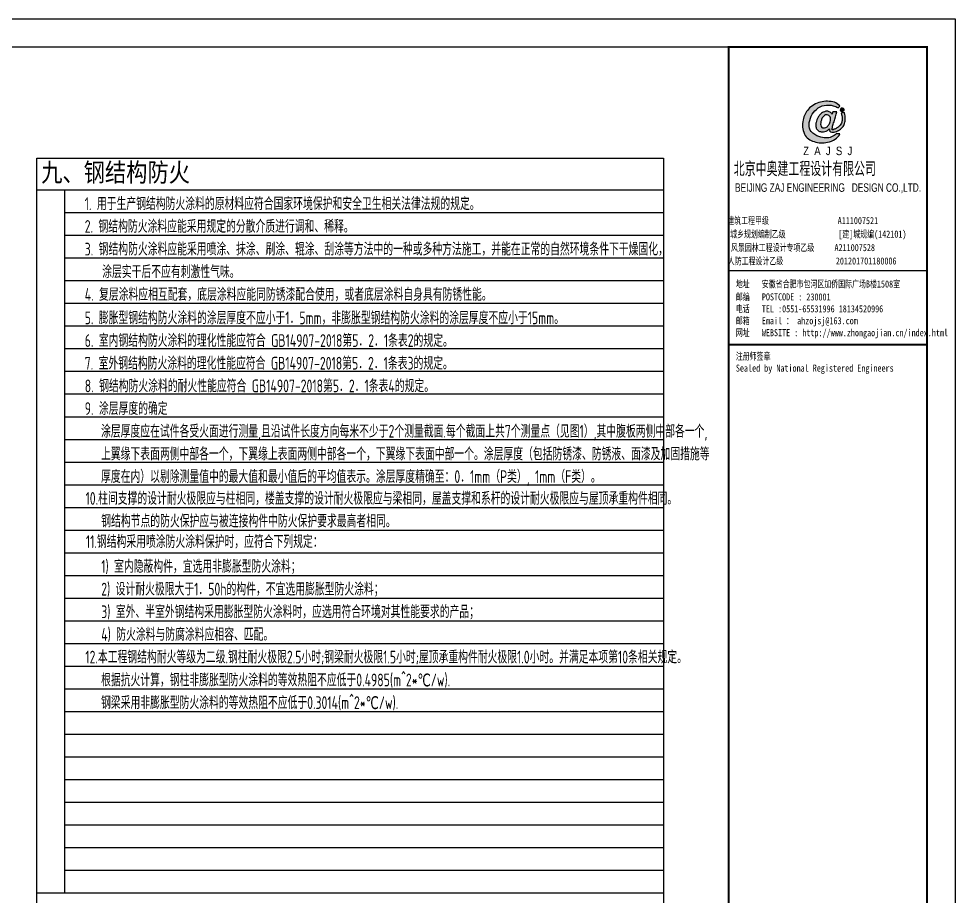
# Model space of a CAD drawing. Extents: x 180850 to 1399066, y 48356 to 327880.
# Drawn here: x 279121 to 302499, y 199479 to 221371 of the extents above; entities that cross this region are included whole.
import ezdxf
from ezdxf.enums import TextEntityAlignment as Align

# ---------------------------------------------------------------- set-up
doc = ezdxf.new("R2010")
doc.units = 0
doc.header["$LTSCALE"] = 1000
for name, color, linetype in [('BORDER', 7, 'Continuous'), ('NUM', 7, 'Continuous'), ('PUB_TITLE', 4, 'Continuous'), ('TEXT', 7, 'Continuous'), ('TK', 4, 'Continuous'), ('图签', 3, 'Continuous')]:
    doc.layers.add(name, color=color, linetype=linetype)
doc.styles.add('_gyy_title_Arial', font='arial.ttf', dxfattribs={"width": 0.7})
doc.styles.add('_gyy_title_ST', font='', dxfattribs={"width": 0.8})
doc.styles.add('HZ', font='txt.shx', dxfattribs={"width": 0.8, "bigfont": '000hztxt.shx'})
doc.styles.add('TSSD_Norm', font='tssdeng.shx', dxfattribs={"bigfont": 'hztxt.shx'})
doc.styles.get('_gyy_title_ST').set_extended_font_data('SimSun')

# ---------------------------------------------------------------- blocks, each defined once
blk = doc.blocks.new('dd')
at = {"layer": '图签'}
h = blk.add_hatch(color=5, dxfattribs=at)
h.set_gradient(color1=(0, 0, 255), color2=(36, 36, 255), one_color=1, tint=0.57)
h.paths.add_polyline_path([(452, 1270, -0.093206), (531, 1562, -0.136321), (716, 1807, -0.161039), (988, 1948, -0.108591), (1307, 1935, -0.049497), (1479, 1861, 0.062627), (1539, 1932, 0.094388), (1351, 2056, 0.136326), (854, 2062, 0.161722), (430, 1810, 0.133661), (243, 1435, 0.158414), (286, 937, 0.22517), (632, 669, 0.138663), (1107, 646, 0.074676), (1375, 753, 0.125344), (1543, 944, 0.006312), (1413, 948, -0.090385), (1244, 833, -0.096745), (1053, 797, -0.073845), (803, 850, -0.140868), (530, 1020, -0.160753)])
h = blk.add_hatch(color=5, dxfattribs=at)
h.set_gradient(color1=(0, 0, 255), color2=(36, 36, 255), one_color=1, tint=0.57)
h.paths.add_polyline_path([(1306, 1289, 0.011169), (1334, 1370, 0.005807), (1431, 1724, 0.01105), (1292, 1724, 0.016796), (1267, 1634, 0.125943), (1203, 1704, 0.083806), (1120, 1739, 0.082879), (1047, 1739, -0.008503), (952, 1710, 0.060057), (844, 1628, 0.086078), (774, 1532, 0.099424), (705, 1347, 0.12153), (690, 1225, 0.102644), (719, 1122, 0.056648), (797, 1042, 0.092914), (913, 1013, 0.194578), (1098, 1064, -0.002562), (1175, 1122, 0.064354), (1167, 1068, 0.172385), (1207, 1017, 0.105458), (1300, 1002, 0.086567), (1454, 1046, 0.047674), (1592, 1136, 0.166359), (1692, 1274, 0.096748), (1728, 1431, 0.03151), (1728, 1548, 0.041815), (1700, 1691, 0.007654), (1588, 1673, -0.009919), (1610, 1585, -0.068269), (1624, 1482, -0.105336), (1605, 1352, -0.14652), (1528, 1223, -0.070486), (1434, 1151, -0.077937), (1341, 1103, -0.127098), (1272, 1084, -0.114215), (1267, 1129, -0.007609)])
h.paths.add_polyline_path([(865, 1245, -0.099994), (863, 1328, -0.050974), (888, 1427, -0.120527), (938, 1529, -0.043888), (1002, 1595, -0.08446), (1063, 1619, -0.147309), (1127, 1607, -0.037474), (1177, 1572, -0.06931), (1209, 1507, -0.067662), (1213, 1431, -0.02676), (1211, 1413, 0.017209), (1183, 1329, -0.048815), (1120, 1223, -0.139096), (1046, 1163, -0.097991), (944, 1153, -0.085394), (909, 1169, -0.149141)], flags=16)
h = blk.add_hatch(color=1, dxfattribs=at)
h.set_gradient(color1=(255, 0, 0), color2=(255, 0, 0), tint=0.57)
h.paths.add_polyline_path([(1557, 1818, 0.386553), (1564, 1757, 0.170676), (1604, 1736, 0.082224), (1657, 1743, 0.087509), (1686, 1766, 0.264235), (1694, 1804, 0.244333), (1636, 1850, 0.30271)])
blk.add_lwpolyline([(1539, 1932, 0.094388), (1351, 2056, 0.136326), (854, 2062, 0.161722), (430, 1810, 0.133661), (243, 1435, 0.158414), (286, 937, 0.22517), (632, 669, 0.138663), (1107, 646, 0.074676), (1375, 753, 0.125344), (1543, 944, 0.006312), (1413, 948, -0.090385), (1244, 833, -0.096745), (1053, 797, -0.073845), (803, 850, -0.140868), (530, 1020, -0.160753), (452, 1270, -0.093206), (531, 1562, -0.136321), (716, 1807, -0.161039), (988, 1948, -0.108591), (1307, 1935, -0.049497), (1479, 1861, 0.062627)], format="xyb", close=True, dxfattribs=at)
for points in [[(1431, 1724, 0.011041), (1292, 1724, 0.016796), (1267, 1634, 0.125943), (1203, 1704, 0.083806), (1120, 1739, 0.082879), (1047, 1739, -0.008503), (952, 1710, 0.060057), (844, 1628, 0.086078), (774, 1532, 0.099424), (705, 1347, 0.12153), (690, 1225, 0.102644), (719, 1122, 0.056648), (797, 1042, 0.092914), (913, 1013, 0.194578), (1098, 1064, -0.002562), (1175, 1122, 0.064354), (1167, 1068, 0.172385), (1207, 1017, 0.105458), (1300, 1002, 0.086567), (1454, 1046, 0.047674), (1592, 1136, 0.166359), (1692, 1274, 0.096748), (1728, 1431, 0.03151), (1728, 1548, 0.041815), (1700, 1691, 0.007654), (1588, 1673, -0.009919), (1610, 1585, -0.068269), (1624, 1482, -0.105336), (1605, 1352, -0.14652), (1528, 1223, -0.070486), (1434, 1151, -0.077937), (1341, 1103, -0.127098), (1272, 1084, -0.114215), (1267, 1129, -0.007609), (1306, 1289, 0.011169), (1334, 1370, 0.005782), (1430, 1722, 0.069025)], [(1694, 1804, 0.243958), (1636, 1850, 0.303117), (1557, 1818, 0.386553), (1564, 1757, 0.170676), (1604, 1736, 0.082224), (1657, 1743, 0.087509), (1686, 1766, 0.264235), (1694, 1804, -7.823139)], [(1213, 1431, 0.067662), (1209, 1507, 0.06931), (1177, 1572, 0.037474), (1127, 1607, 0.147309), (1063, 1619, 0.08446), (1002, 1595, 0.043888), (938, 1529, 0.120527), (888, 1427, 0.050974), (863, 1328, 0.099994), (865, 1245, 0.149141), (909, 1169, 0.085394), (944, 1153, 0.097991), (1046, 1163, 0.139096), (1120, 1223, 0.048815), (1183, 1329, -0.017209), (1211, 1413, 0.02676), (1213, 1431, 0.441273)]]:
    blk.add_lwpolyline(points, format="xyb", dxfattribs=at)
at = {"insert": (246, 492), "char_height": 300, "width": 8000, "attachment_point": 1, "style": 'HZ'}
blk.add_mtext('{\\fArial|b0|i0|c0|p32;Z  A  J  S  J}', dxfattribs=at)

msp = doc.modelspace()

# ---------------------------------------------------------------- linework, layer by layer
at = {"layer": 'BORDER', "const_width": 35.35}
msp.add_lwpolyline([(244802.28, 180078.33), (244802.28, 220664.18), (301792.18, 220664.18), (301792.18, 180078.33)], close=True, dxfattribs=at)
at = {"layer": 'PUB_TITLE'}
msp.add_line((296842.69, 215091.22), (301792.18, 215091.22), dxfattribs=at)
msp.add_lwpolyline([(243034.61, 179371.26), (243034.61, 221371.25), (302499.25, 221371.25), (302499.25, 179371.26)], close=True, dxfattribs=at)
at = {"layer": 'PUB_TITLE', "const_width": 49.49}
msp.add_lwpolyline([(296842.69, 220664.18), (301792.18, 220664.18), (301792.18, 180078.33), (296842.69, 180078.33)], close=True, dxfattribs=at)
msp.add_lwpolyline([(296842.69, 213238.4), (301792.18, 213238.4)], dxfattribs=at)
at = {"layer": 'TK'}
for p, q in [((279576.41, 181984.26), (279576.41, 217890.63)), ((279576.41, 217890.63), (295218.4, 217890.63)), ((295218.4, 217890.63), (295218.4, 181984.26)), ((279576.41, 217100.25), (295218.4, 217100.25)), ((280275.95, 199564.9), (280275.95, 217100.25)), ((280275.95, 212575), (280275.95, 217100.25)), ((280275.95, 216534.6), (295218.4, 216534.6)), ((280275.95, 215968.94), (295218.4, 215968.94)), ((280275.95, 215403.28), (295218.4, 215403.28)), ((280275.95, 214837.63), (295218.4, 214837.63)), ((280275.95, 214271.97), (295218.4, 214271.97)), ((280275.95, 213706.31), (295218.4, 213706.31)), ((280275.95, 213140.66), (295218.4, 213140.66)), ((280275.95, 212575), (295218.4, 212575)), ((280275.95, 212009.34), (295218.4, 212009.34)), ((280275.95, 211443.69), (295218.4, 211443.69)), ((280275.95, 210878.03), (295218.4, 210878.03)), ((280275.95, 210312.37), (295218.4, 210312.37)), ((280275.95, 209746.72), (295218.4, 209746.72)), ((280275.95, 209181.06), (295218.4, 209181.06)), ((280275.95, 208615.4), (295218.4, 208615.4)), ((280275.95, 208049.75), (295218.4, 208049.75)), ((280275.95, 207484.09), (295218.4, 207484.09)), ((280275.95, 206918.43), (295218.4, 206918.43)), ((280275.95, 206352.78), (295218.4, 206352.78)), ((280275.95, 205787.12), (295218.4, 205787.12)), ((280275.95, 205221.47), (295218.4, 205221.47)), ((280275.95, 204655.81), (295218.4, 204655.81)), ((280275.95, 204090.15), (295218.4, 204090.15)), ((280275.95, 203524.5), (295218.4, 203524.5)), ((280275.95, 202958.84), (295218.4, 202958.84)), ((280275.95, 202393.18), (295218.4, 202393.18)), ((280275.95, 201827.53), (295218.4, 201827.53)), ((280275.95, 201261.87), (295218.4, 201261.87)), ((280275.95, 200696.21), (295218.4, 200696.21)), ((280275.95, 200130.56), (295218.4, 200130.56)), ((279576.41, 199564.9), (295218.4, 199564.9))]:
    msp.add_line(p, q, dxfattribs=at)

# ---------------------------------------------------------------- block references
at = {"layer": '图签', "xscale": 0.70707067020202, "yscale": 0.70707067020202, "zscale": 0.70707067020202}
msp.add_blockref('dd', (298529.47, 217832.81), dxfattribs=at)

# ---------------------------------------------------------------- texts
at = {"color": 1, "insert": (296970.14, 217802.33), "char_height": 359.1, "width": 9575.9995, "attachment_point": 1, "style": 'HZ'}
msp.add_mtext('北京中奥建工程设计有限公司', dxfattribs=at)
at = {"layer": 'NUM', "style": 'TSSD_Norm', "width": 0.7}
for s, p in [('1. 用于生产钢结构防火涂料的原材料应符合国家环境保护和安全卫生相关法律法规的规定。', (280768.83, 216595.92)), ('2. 钢结构防火涂料应能采用规定的分散介质进行调和、稀释。', (280768.83, 216030.26)), ('3. 钢结构防火涂料应能采用喷涂、抹涂、刷涂、辊涂、刮涂等方法中的一种或多种方法施工，并能在正常的自然环境条件下干燥固化，', (280768.83, 215464.6)), ('涂层实干后不应有刺激性气味。', (281204.55, 214898.95)), ('4. 复层涂料应相互配套，底层涂料应能同防锈漆配合使用，或者底层涂料自身具有防锈性能。', (280768.83, 214333.29)), ('6. 室内钢结构防火涂料的理化性能应符合 GB14907-2018第5．2．1条表2的规定。', (280768.83, 213183.64)), ('7. 室外钢结构防火涂料的理化性能应符合 GB14907-2018第5．2．1条表3的规定。', (280768.83, 212617.98)), ('8. 钢结构防火涂料的耐火性能应符合 GB14907-2018第5．2．1条表4的规定。', (280768.83, 212052.32)), ('9. 涂层厚度的确定   ', (280768.83, 211486.67)), ('涂层厚度应在试件各受火面进行测量,且沿试件长度方向每米不少于2个测量截面.每个截面上共7个测量点（见图1）,其中腹板两侧中部各一个,', (281175.86, 210921.01)), ('上翼缘下表面两侧中部各一个，下翼缘上表面两侧中部各一个，下翼缘下表面中部一个。涂层厚度（包括防锈漆、防锈液、面漆及加固措施等', (281175.86, 210355.35)), ('厚度在内）以剔除测量值中的最大值和最小值后的平均值表示。涂层厚度精确至：0．1mm（P类）, 1mm（F类）。', (281175.86, 209789.7))]:
    msp.add_text(s, height=318.1818, dxfattribs=at).set_placement(p)
at = {"layer": 'NUM', "color": 1, "style": 'TSSD_Norm', "width": 0.7}
for s, p in [('5. 膨胀型钢结构防火涂料的涂层厚度不应小于1．5mm，非膨胀型钢结构防火涂料的涂层厚度不应小于15mm。', (280768.83, 213749.29)), ('10.柱间支撑的设计耐火极限应与柱相同，楼盖支撑的设计耐火极限应与梁相同，屋盖支撑和系杆的设计耐火极限应与屋顶承重构件相同。', (280788.91, 209244.95)), ('钢结构节点的防火保护应与被连接构件中防火保护要求最高者相同。', (281180.84, 208679.18)), ('12.本工程钢结构耐火等级为二级.钢柱耐火极限2.5小时;钢梁耐火极限1.5小时;屋顶承重构件耐火极限1.0小时。并满足本项第10条相关规定。  ', (280783.84, 205287.03)), ('根据抗火计算，钢柱非膨胀型防火涂料的等效热阻不应低于0.4985(m^ 2*℃/w).', (281176.65, 204715.74)), ('钢梁采用非膨胀型防火涂料的等效热阻不应低于0.3014(m^ 2*℃/w).', (281176.65, 204150.09))]:
    msp.add_text(s, height=318.1818, dxfattribs=at).set_placement(p)
at = {"layer": 'NUM', "color": 4, "style": 'TSSD_Norm', "width": 0.7}
for s, p in [('11.钢结构采用喷涂防火涂料保护时，应符合下列规定：         ', (280797.51, 208166.41)), ('1) 室内隐蔽构件，宜选用非膨胀型防火涂料；', (281180.84, 207547.87)), ('2) 设计耐火极限大于1．50h的构件，不宜选用膨胀型防火涂料；     ', (281180.84, 206982.21)), ('3) 室外、半室外钢结构采用膨胀型防火涂料时，应选用符合环境对其性能要求的产品；     ', (281180.84, 206416.56)), ('4) 防火涂料与防腐涂料应相容、匹配。     ', (281180.84, 205850.9))]:
    msp.add_text(s, height=318.1818, dxfattribs=at).set_placement(p)
at = {"layer": 'PUB_TITLE', "width": 0.7}
for s, height, style, p in [('BEIJING ZAJ ENGINEERING   DESIGN CO.,LTD.', 212.121, '_gyy_title_Arial', (299323.23, 217053.72)), ('      建筑工程甲级                 A111007521             ', 176.7675, '_gyy_title_ST', (299044.6, 216247.26)), ('城乡规划编制乙级             [建]城规编(142101)', 176.7675, '_gyy_title_ST', (299080.08, 215910.25)), ('     风景园林工程设计专项乙级     A211007528           ', 176.7675, '_gyy_title_ST', (299000.89, 215573.93)), ('人防工程设计乙级             201201701180006', 176.7675, '_gyy_title_ST', (298926.69, 215240.34))]:
    msp.add_text(s, height=height, dxfattribs=dict(at, style=style)).set_placement(p, align=Align.CENTER)
at = {"layer": 'PUB_TITLE', "style": '_gyy_title_ST', "width": 0.7}
for s, height, p in [('地址   安徽省合肥市包河区加侨国际广场B楼1508室', 176.7675, (297021.6, 214666.05)), ('邮编   POSTCODE : 230001', 176.7675, (297021.6, 214343.17)), ('电话   TEL :0551-65531996 18134520996', 176.7675, (297021.6, 214046.2)), ('邮箱   Email ： ahzojsj@163.com', 176.7675, (297021.6, 213749.23)), ('网址   WEBSITE : http://www.zhongaojian.cn/index.html', 176.7675, (297021.6, 213450.52)), ('注册师签章', 176.767, (297021.6, 212863.65)), ('Sealed by National Registered Engineers', 176.7675, (297022.56, 212566.68))]:
    msp.add_text(s, height=height, dxfattribs=at).set_placement(p)
at = {"layer": 'TEXT', "color": 6, "style": 'TSSD_Norm'}
msp.add_text('九、钢结构防火', height=530.303, dxfattribs=at).set_placement((279682.95, 217255.68))

doc.saveas('drawing.dxf')
